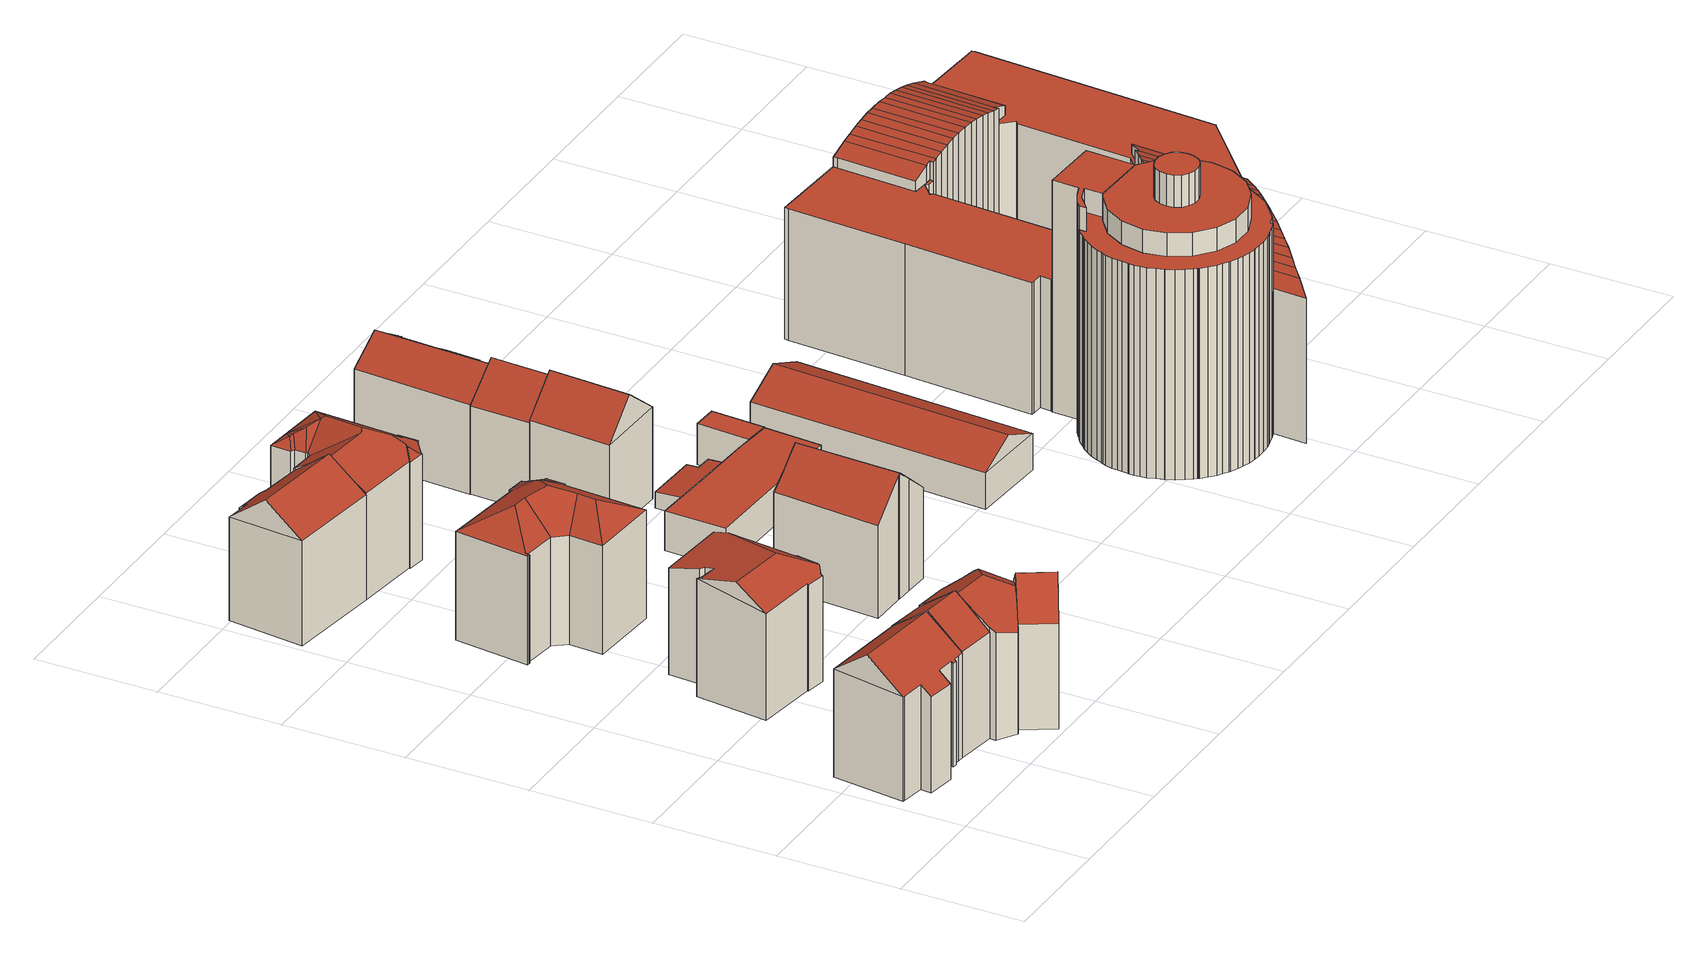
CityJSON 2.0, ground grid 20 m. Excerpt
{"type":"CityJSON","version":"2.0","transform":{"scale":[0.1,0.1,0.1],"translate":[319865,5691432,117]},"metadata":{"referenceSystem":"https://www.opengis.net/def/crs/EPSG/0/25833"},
"CityObjects":{
"building1":{"type":"Building","attributes":{"Dachtyp_tdc":"tdcFreeFormRoof","Gemeindeschluessel":14713000,"Dachneigung":37.42,"QualitaetDacherkennung":75,"Geometrietyp2DReferenz":"3000","function":"31001_9998","roofType":"5000","measuredHeight":22.14},"geometry":[{"type":"MultiSurface","lod":"2","boundaries":[[[0,1,2,3]],[[1,4,5,2]],[[4,6,7,5]],[[6,8,9,7]],[[8,10,11,9]],[[10,12,13,11]],[[12,14,15,13]],[[14,16,17,15]],[[16,18,19,17]],[[18,20,21,19]],[[20,22,23,21]],[[22,24,25,23]],[[24,26,27,25]],[[26,0,3,27]],[[28,8,6,29]],[[0,26,24,22,20,18,16,14,12,10,28,29,4,1]],[[10,8,28]],[[6,4,29]],[[3,2,5,7,9,11,13,15,17,19,21,23,25,27]]],"semantics":{"surfaces":[{"type":"WallSurface"},{"type":"RoofSurface"},{"type":"GroundSurface"}],"values":[0,0,0,0,0,0,0,0,0,0,0,0,0,0,1,1,0,0,2]}}]},
"building2":{"type":"Building","attributes":{"Gemeindeschluessel":14713000,"Geometrietyp2DReferenz":"3000","function":"31001_9998","roofType":"9999"},"children":["building2-1","building2-2","building2-3"]},
"building2-1":{"type":"BuildingPart","attributes":{"Dachtyp_tdc":"tdcGableRoof","Dachneigung":36.93,"QualitaetDacherkennung":74,"Geometrietyp2DReferenz":"3000","roofType":"3100","measuredHeight":22.49},"parents":["building2"],"geometry":[{"type":"MultiSurface","lod":"2","boundaries":[[[30,31,32,33]],[[31,34,35,32]],[[34,36,37,38,35]],[[39,40,41,42,43]],[[40,30,33,41]],[[44,36,34,31]],[[31,30,40,39,44]],[[33,32,35,38,45,46,42,41]],[[47,37,36,44]],[[45,38,37,47]],[[39,43,48,47,44]],[[43,42,46,48]],[[48,46,45,47]]],"semantics":{"surfaces":[{"type":"WallSurface"},{"type":"RoofSurface"},{"type":"GroundSurface"},{"type":"ClosureSurface"}],"values":[0,0,0,0,0,1,1,2,0,3,0,3,3]}}]},
"building2-2":{"type":"BuildingPart","attributes":{"Dachtyp_tdc":"tdcGableRoof","Dachneigung":36.91,"QualitaetDacherkennung":79,"Geometrietyp2DReferenz":"3000","roofType":"3100","measuredHeight":22.47},"parents":["building2"],"geometry":[{"type":"MultiSurface","lod":"2","boundaries":[[[49,50,9,11]],[[50,51,52,9]],[[51,53,54,52]],[[55,49,11,56]],[[55,57,58,59,49]],[[60,8,59,58,61,62]],[[51,60,62,53]],[[50,8,60,51]],[[49,59,8,50]],[[11,9,52,54,63,56]],[[56,63,64,55]],[[63,54,53,64]],[[61,58,57,65]],[[64,65,57,55]],[[53,62,61,65,64]]],"semantics":{"surfaces":[{"type":"WallSurface"},{"type":"RoofSurface"},{"type":"GroundSurface"},{"type":"ClosureSurface"}],"values":[0,0,0,0,1,1,0,0,0,2,3,3,0,3,3]}}]},
"building2-3":{"type":"BuildingPart","attributes":{"Dachtyp_tdc":"tdcFreeFormRoof","Dachneigung":31.94,"QualitaetDacherkennung":33,"Geometrietyp2DReferenz":"3000","roofType":"5000","measuredHeight":22.07},"parents":["building2"],"geometry":[{"type":"MultiSurface","lod":"2","boundaries":[[[66,67,55,56,68]],[[69,70,71,54,53,62]],[[70,72,73,71]],[[72,74,75,73]],[[74,76,77,75]],[[76,78,79,77]],[[78,80,81,79]],[[80,43,42,81]],[[37,82,83,38]],[[82,66,68,83]],[[48,43,80,84]],[[80,78,76,74,72,70,69,61,65,84]],[[65,57,67,66,82,37,47,48,84]],[[68,56,63,54,71,73,75,77,79,81,42,46,45,38,83]],[[57,55,67]],[[63,56,55,64]],[[64,55,57,65]],[[69,62,61]],[[63,64,53,54]],[[53,64,65,61,62]],[[46,42,43,48]],[[37,38,45,47]],[[47,45,46,48]]],"semantics":{"surfaces":[{"type":"WallSurface"},{"type":"RoofSurface"},{"type":"GroundSurface"},{"type":"ClosureSurface"}],"values":[0,0,0,0,0,0,0,0,0,0,1,1,1,2,0,3,3,0,3,3,3,3,3]}}]},
"building3":{"type":"Building","attributes":{"Dachtyp_tdc":"tdcFreeFormRoof","Gemeindeschluessel":14713000,"Dachneigung":14.51,"QualitaetDacherkennung":45,"Geometrietyp2DReferenz":"3000","function":"31001_9998","roofType":"5000","measuredHeight":21.21},"geometry":[{"type":"MultiSurface","lod":"2","boundaries":[[[85,86,87,88]],[[86,89,90,87]],[[89,91,92,90]],[[91,93,94,92]],[[93,95,96,94]],[[95,97,98,96]],[[97,99,100,98]],[[99,101,102,100]],[[101,103,104,102]],[[103,105,106,104]],[[105,107,108,106]],[[107,109,110,108]],[[109,111,112,110]],[[111,113,114,112]],[[113,115,116,114]],[[115,117,118,116]],[[117,85,88,118]],[[103,119,120,121,109,107,105]],[[120,119,101,99,97,95,93,91,89,86,122]],[[120,122,85,117,115,113,111,121]],[[103,101,119]],[[86,85,122]],[[111,109,121]],[[88,87,90,92,94,96,98,100,102,104,106,108,110,112,114,116,118]]],"semantics":{"surfaces":[{"type":"WallSurface"},{"type":"RoofSurface"},{"type":"GroundSurface"}],"values":[0,0,0,0,0,0,0,0,0,0,0,0,0,0,0,0,0,1,1,1,0,0,0,2]}}]},
"building4":{"type":"Building","attributes":{"Dachtyp_tdc":"tdcFreeFormRoof","Gemeindeschluessel":14713000,"Dachneigung":37.76,"QualitaetDacherkennung":55,"Geometrietyp2DReferenz":"3000","function":"31001_9998","roofType":"5000","measuredHeight":22.08},"geometry":[{"type":"MultiSurface","lod":"2","boundaries":[[[123,124,125,126]],[[124,127,128,125]],[[127,129,130,128]],[[129,131,132,130]],[[131,133,134,132]],[[133,135,136,134]],[[135,137,138,136]],[[137,139,140,138]],[[139,123,126,140]],[[123,141,142,124]],[[141,139,137,135,133,131,129,127,142]],[[127,124,142]],[[123,139,141]],[[126,125,128,130,132,134,136,138,140]]],"semantics":{"surfaces":[{"type":"WallSurface"},{"type":"RoofSurface"},{"type":"GroundSurface"}],"values":[0,0,0,0,0,0,0,0,0,1,1,0,0,2]}}]},
"building5":{"type":"Building","attributes":{"Dachtyp_tdc":"tdcFreeFormRoof","Gemeindeschluessel":14713000,"Dachneigung":29.07,"QualitaetDacherkennung":34,"Geometrietyp2DReferenz":"3000","function":"31001_9998","roofType":"5000","measuredHeight":22.16},"geometry":[{"type":"MultiSurface","lod":"2","boundaries":[[[143,144,145,146]],[[144,147,148,145]],[[147,149,150,148]],[[149,151,152,150]],[[151,153,154,152]],[[153,155,156,154]],[[155,157,158,156]],[[157,159,160,158]],[[159,161,162,160]],[[161,163,164,162]],[[163,165,166,164]],[[165,167,168,166]],[[167,169,170,168]],[[169,171,172,170]],[[171,173,174,172]],[[173,175,176,174]],[[175,143,146,176]],[[177,175,173]],[[178,179,180,181,177,173,171]],[[182,178,171,169]],[[183,182,169,167]],[[183,167,165]],[[184,185,186,179,178,182,183,165,163]],[[184,163,161]],[[185,184,161,159]],[[186,185,159,157]],[[187,188,180,179,186,157,155]],[[189,190,187,155,153]],[[191,189,153,151]],[[191,151,149]],[[190,189,191,149,147]],[[188,187,190,147,144]],[[181,180,188,144,143]],[[177,181,143,175]],[[146,145,148,150,152,154,156,158,160,162,164,166,168,170,172,174,176]]],"semantics":{"surfaces":[{"type":"WallSurface"},{"type":"RoofSurface"},{"type":"GroundSurface"}],"values":[0,0,0,0,0,0,0,0,0,0,0,0,0,0,0,0,0,1,1,1,1,1,1,1,1,1,1,1,1,1,1,1,1,1,2]}}]},
"building6":{"type":"Building","attributes":{"Dachtyp_tdc":"tdcFreeFormRoof","Gemeindeschluessel":14713000,"Dachneigung":32.17,"QualitaetDacherkennung":30,"Geometrietyp2DReferenz":"3000","function":"31001_9998","roofType":"5000","measuredHeight":21.97},"geometry":[{"type":"MultiSurface","lod":"2","boundaries":[[[192,193,194,195]],[[193,196,126,194]],[[196,197,140,126]],[[197,198,199,140]],[[198,200,201,199]],[[200,202,203,201]],[[202,204,205,203]],[[204,206,207,205]],[[206,208,209,207]],[[208,210,211,209]],[[210,212,213,211]],[[212,214,215,213]],[[214,216,217,215]],[[216,218,219,217]],[[218,220,221,219]],[[220,222,223,221]],[[222,224,225,223]],[[224,192,195,225]],[[226,224,222]],[[227,228,229,230,231,232,226,222,220]],[[227,220,218]],[[228,227,218,216]],[[229,228,216,214]],[[233,234,230,229,214,212]],[[212,235,233]],[[210,235,212]],[[210,236,235]],[[210,237,236]],[[210,238,237]],[[238,210,208]],[[238,208,206]],[[237,238,206,204]],[[236,237,204,202]],[[235,236,202,200]],[[239,234,233,235,200,198]],[[240,239,198,197]],[[240,197,196]],[[231,230,234,239,240,196,193]],[[232,231,193,192]],[[226,232,192,224]],[[195,194,126,140,199,201,203,205,207,209,211,213,215,217,219,221,223,225]]],"semantics":{"surfaces":[{"type":"WallSurface"},{"type":"RoofSurface"},{"type":"GroundSurface"}],"values":[0,0,0,0,0,0,0,0,0,0,0,0,0,0,0,0,0,0,1,1,1,1,1,1,1,1,1,1,1,1,1,1,1,1,1,1,0,1,1,1,2]}}]},
"building7":{"type":"Building","attributes":{"Dachtyp_tdc":"tdcFreeFormRoof","Gemeindeschluessel":14713000,"Dachneigung":40.47,"QualitaetDacherkennung":77,"Geometrietyp2DReferenz":"3000","function":"31001_9998","roofType":"5000","measuredHeight":20.8},"geometry":[{"type":"MultiSurface","lod":"2","boundaries":[[[241,242,243,244]],[[242,245,246,243]],[[245,247,248,246]],[[247,249,250,248]],[[249,251,252,250]],[[251,253,254,252]],[[253,255,256,254]],[[255,257,258,256]],[[257,259,260,258]],[[259,261,262,260]],[[261,263,264,262]],[[263,265,266,264]],[[265,267,268,266]],[[267,269,270,268]],[[269,271,272,270]],[[271,241,244,272]],[[263,261,259,257,255,253,251,249,273,274,269,267,265]],[[241,271,274,273,247,245,242]],[[249,247,273]],[[271,269,274]],[[244,243,246,248,250,252,254,256,258,260,262,264,266,268,270,272]]],"semantics":{"surfaces":[{"type":"WallSurface"},{"type":"RoofSurface"},{"type":"GroundSurface"}],"values":[0,0,0,0,0,0,0,0,0,0,0,0,0,0,0,0,1,1,0,0,2]}}]},
"building8":{"type":"Building","attributes":{"Dachtyp_tdc":"tdcFreeFormRoof","Gemeindeschluessel":14713000,"Dachneigung":39.32,"QualitaetDacherkennung":47,"Geometrietyp2DReferenz":"3000","function":"31001_9998","roofType":"5000","measuredHeight":20.59},"geometry":[{"type":"MultiSurface","lod":"2","boundaries":[[[275,276,277,278]],[[276,279,280,277]],[[279,281,282,280]],[[281,283,284,282]],[[283,285,286,284]],[[285,287,288,286]],[[287,289,290,288]],[[289,291,292,290]],[[291,275,278,292]],[[279,276,293,294,289,287,285,283,281]],[[294,293,275,291]],[[291,289,294]],[[276,275,293]],[[278,277,280,282,284,286,288,290,292]]],"semantics":{"surfaces":[{"type":"WallSurface"},{"type":"RoofSurface"},{"type":"GroundSurface"}],"values":[0,0,0,0,0,0,0,0,0,1,1,0,0,2]}}]},
"building9":{"type":"Building","attributes":{"Dachtyp_tdc":"tdcPolyFlatRoof","Gemeindeschluessel":14713000,"Dachneigung":0,"QualitaetDacherkennung":58,"Geometrietyp2DReferenz":"3000","function":"31001_9998","roofType":"1000","measuredHeight":6.59},"geometry":[{"type":"MultiSurface","lod":"2","boundaries":[[[295,296,297,298]],[[296,299,300,297]],[[299,301,302,300]],[[301,303,304,302]],[[303,305,306,304]],[[305,307,308,306]],[[307,295,298,308]],[[307,305,303,301,299,296,295]],[[298,297,300,302,304,306,308]]],"semantics":{"surfaces":[{"type":"WallSurface"},{"type":"RoofSurface"},{"type":"GroundSurface"}],"values":[0,0,0,0,0,0,0,1,2]}}]},
"building10":{"type":"Building","attributes":{"Dachtyp_tdc":"tdcFreeFormRoof","Gemeindeschluessel":14713000,"Dachneigung":39.95,"QualitaetDacherkennung":59,"Geometrietyp2DReferenz":"3000","function":"31001_9998","roofType":"5000","measuredHeight":19.7},"geometry":[{"type":"MultiSurface","lod":"2","boundaries":[[[309,310,311,312]],[[310,313,314,311]],[[313,315,316,314]],[[315,317,318,316]],[[317,319,320,318]],[[319,321,322,320]],[[321,323,324,322]],[[323,309,312,324]],[[315,313,325,326,323,321,319,317]],[[326,325,310,309]],[[313,310,325]],[[309,323,326]],[[312,311,314,316,318,320,322,324]]],"semantics":{"surfaces":[{"type":"WallSurface"},{"type":"RoofSurface"},{"type":"GroundSurface"}],"values":[0,0,0,0,0,0,0,0,1,1,0,0,2]}}]},
"building11":{"type":"Building","attributes":{"Dachtyp_tdc":"tdcPolyFlatRoof","Gemeindeschluessel":14713000,"Dachneigung":4.41,"QualitaetDacherkennung":83,"Geometrietyp2DReferenz":"3000","function":"31001_9998","roofType":"2100","measuredHeight":3.27},"geometry":[{"type":"MultiSurface","lod":"2","boundaries":[[[327,328,329,330]],[[328,331,332,329]],[[331,333,334,332]],[[333,335,336,334]],[[335,337,338,336]],[[337,327,330,338]],[[337,335,333,331,328,327]],[[330,329,332,334,336,338]]],"semantics":{"surfaces":[{"type":"WallSurface"},{"type":"RoofSurface"},{"type":"GroundSurface"}],"values":[0,0,0,0,0,0,1,2]}}]},
"building12":{"type":"Building","attributes":{"Dachtyp_tdc":"tdcFreeFormRoof","Gemeindeschluessel":14713000,"Dachneigung":33.19,"QualitaetDacherkennung":62,"Geometrietyp2DReferenz":"3000","function":"31001_9998","roofType":"5000","measuredHeight":18.57},"geometry":[{"type":"MultiSurface","lod":"2","boundaries":[[[339,340,341,342]],[[340,343,344,341]],[[343,345,346,344]],[[345,347,348,346]],[[347,349,350,348]],[[349,351,352,350]],[[351,353,354,352]],[[353,355,356,354]],[[355,357,358,356]],[[357,359,360,358]],[[359,361,362,360]],[[361,363,364,362]],[[363,365,366,364]],[[365,367,368,366]],[[367,339,342,368]],[[369,370,357,355]],[[365,363,361,359,370,369,353,351,349,347,345,343,340,339,367]],[[359,357,370]],[[355,353,369]],[[342,341,344,346,348,350,352,354,356,358,360,362,364,366,368]]],"semantics":{"surfaces":[{"type":"WallSurface"},{"type":"RoofSurface"},{"type":"GroundSurface"}],"values":[0,0,0,0,0,0,0,0,0,0,0,0,0,0,0,1,1,0,0,2]}}]},
"building13":{"type":"Building","attributes":{"Dachtyp_tdc":"tdcPolyFlatRoof","Gemeindeschluessel":14713000,"Dachneigung":0,"QualitaetDacherkennung":72,"Geometrietyp2DReferenz":"3000","function":"31001_9998","roofType":"1000","measuredHeight":6.79},"geometry":[{"type":"MultiSurface","lod":"2","boundaries":[[[371,372,373,374]],[[372,375,376,373]],[[375,377,378,376]],[[377,371,374,378]],[[377,375,372,371]],[[374,373,376,378]]],"semantics":{"surfaces":[{"type":"WallSurface"},{"type":"RoofSurface"},{"type":"GroundSurface"}],"values":[0,0,0,0,1,2]}}]},
"building14":{"type":"Building","attributes":{"name":"Deutsche Angestellten-Akademie","Dachtyp_tdc":"tdcGableRoof","Gemeindeschluessel":14713000,"Dachneigung":23.95,"QualitaetDacherkennung":71,"Geometrietyp2DReferenz":"3000","function":"31001_3021","roofType":"3100","measuredHeight":9.04},"geometry":[{"type":"MultiSurface","lod":"2","boundaries":[[[379,380,381,382]],[[380,383,384,381]],[[383,385,386,384]],[[385,379,382,386]],[[383,380,387]],[[379,385,388]],[[380,379,388,387]],[[385,383,387,388]],[[382,381,384,386]]],"semantics":{"surfaces":[{"type":"WallSurface"},{"type":"RoofSurface"},{"type":"GroundSurface"}],"values":[0,0,0,0,0,0,1,1,2]}}]},
"building15":{"type":"Building","attributes":{"name":"Center Torgauer Platz","Gemeindeschluessel":14713000,"QualitaetDacherkennung":100,"Geometrietyp2DReferenz":"3000","function":"31001_2052","roofType":"9999"},"children":["building15-1","building15-2","building15-3","building15-4","building15-5","building15-6","building15-7","building15-8"]},
"building15-1":{"type":"BuildingPart","attributes":{"Dachtyp_tdc":"tdcBarrelRoof","Dachneigung":22.73,"QualitaetDacherkennung":100,"Geometrietyp2DReferenz":"3000","roofType":"3900","measuredHeight":26.75},"parents":["building15"],"geometry":[{"type":"MultiSurface","lod":"2","boundaries":[[[389,390,391,392]],[[390,393,394,391]],[[393,395,396,397,398,394]],[[399,400,401,402,403,404,405,406]],[[407,408,409,410,411,412]],[[408,413,414,409]],[[413,415,416,414]],[[415,417,418,416]],[[417,419,420,418]],[[419,421,422,420]],[[421,423,424,422]],[[423,425,426,424]],[[425,427,428,426]],[[427,429,430,428]],[[429,431,432,430]],[[431,433,434,432]],[[433,435,436,434]],[[435,437,438,436]],[[437,439,440,438]],[[439,441,442,443,440]],[[444,445,446,447]],[[445,448,449,446]],[[448,450,451,452,449]],[[453,454,455,456,457]],[[454,458,459,455]],[[458,460,461,459]],[[460,462,463,461]],[[462,464,465,463]],[[464,466,467,465]],[[466,468,469,467]],[[468,470,471,469]],[[470,472,473,471]],[[472,474,475,473]],[[474,476,477,475]],[[476,389,392,477]],[[445,444,478,441,439,437,435]],[[408,407,479,400]],[[480,450,448,433,431,464,462,460,458]],[[448,445,435,433]],[[458,454,453,481,482,480]],[[413,408,400,399,395,393]],[[393,390,415,413]],[[429,427,468,466]],[[466,464,431,429]],[[417,415,390,389]],[[389,476,419,417]],[[425,423,472,470]],[[470,468,427,425]],[[421,419,476,474]],[[474,472,423,421]],[[392,391,394,398,404,403,483,410,409,414,416,418,420,422,424,426,428,430,432,434,436,438,440,443,447,446,449,452,484,485,486,456,455,459,461,463,465,467,469,471,473,475,477]],[[404,398,397,405]],[[406,396,395,399]],[[406,405,397,396]],[[479,483,403,402,487,488,401,400]],[[402,401,488,487]],[[410,483,479,407,412,488,487,411]],[[412,411,487,488]],[[447,443,442,489,478,444]],[[442,441,478,489]],[[490,484,452,451]],[[480,490,451,450]],[[491,485,484,490]],[[490,480,482,491]],[[492,486,485,491]],[[491,482,481,492]],[[456,486,492,457]],[[457,492,481,453]]],"semantics":{"surfaces":[{"type":"WallSurface"},{"type":"RoofSurface"},{"type":"GroundSurface"},{"type":"ClosureSurface"}],"values":[0,0,0,0,0,0,0,0,0,0,0,0,0,0,0,0,0,0,0,0,0,0,0,0,0,0,0,0,0,0,0,0,0,0,0,1,1,1,1,1,1,1,1,1,1,1,1,1,1,1,2,0,0,3,0,3,0,3,0,3,0,3,0,3,0,3,0,3]}}]},
"building15-2":{"type":"BuildingPart","attributes":{"Dachtyp_tdc":"tdcPolyFlatRoof","Dachneigung":0,"QualitaetDacherkennung":100,"Geometrietyp2DReferenz":"3000","roofType":"1000","measuredHeight":22.01},"parents":["building15"],"geometry":[{"type":"MultiSurface","lod":"2","boundaries":[[[493,412,411,494]],[[396,495,496,397]],[[495,497,498,496]],[[497,499,500,498]],[[499,501,502,500]],[[501,503,504,505,502]],[[506,507,508,509,510]],[[507,511,512,508]],[[511,513,514,512]],[[513,515,516,514]],[[515,493,494,516]],[[515,513,511,507,506,517,518,519,520,503,501,499,497,495,396,406,401,488,412,493]],[[494,411,487,402,405,397,496,498,500,502,505,521,522,523,509,508,512,514,516]],[[487,411,412,488]],[[405,402,401,406]],[[402,487,488,401]],[[397,405,406,396]],[[521,505,504,524]],[[524,504,503,520]],[[522,521,524,525,526]],[[526,525,519,518]],[[525,524,520,519]],[[523,522,526,527]],[[527,526,518,517]],[[509,523,527,510]],[[510,527,517,506]]],"semantics":{"surfaces":[{"type":"WallSurface"},{"type":"RoofSurface"},{"type":"GroundSurface"},{"type":"ClosureSurface"}],"values":[0,0,0,0,0,0,0,0,0,0,0,1,2,3,3,3,3,0,3,0,3,3,0,3,0,3]}}]},
"building15-3":{"type":"BuildingPart","attributes":{"Dachtyp_tdc":"tdcBarrelRoof","Dachneigung":22.77,"QualitaetDacherkennung":100,"Geometrietyp2DReferenz":"3000","roofType":"3900","measuredHeight":26.18},"parents":["building15"],"geometry":[{"type":"MultiSurface","lod":"2","boundaries":[[[528,529,530,531]],[[529,532,533,530]],[[532,534,535,533]],[[534,536,506,510,535]],[[537,538,520,524,525,519]],[[539,540,541,504,503]],[[540,542,543,541]],[[542,544,545,543]],[[544,546,547,545]],[[546,548,549,547]],[[548,550,551,549]],[[550,552,553,551]],[[552,554,555,553]],[[554,556,557,555]],[[556,558,559,557]],[[558,560,561,559]],[[560,562,563,564,561]],[[565,566,567,568,569]],[[566,570,571,567]],[[570,572,573,571]],[[572,574,575,573]],[[574,576,577,575]],[[576,578,579,577]],[[578,580,581,579]],[[580,582,583,581]],[[582,584,585,583]],[[584,528,531,585]],[[566,565,586,587,588]],[[537,589,590,536,534]],[[560,558,572,570]],[[570,566,588,591,562,560]],[[540,539,538,537,534,532]],[[532,529,542,540]],[[556,554,576,574]],[[574,572,558,556]],[[544,542,529,528]],[[528,584,546,544]],[[552,550,580,578]],[[578,576,554,552]],[[548,546,584,582]],[[582,580,550,548]],[[531,530,533,535,510,527,526,525,524,504,541,543,545,547,549,551,553,555,557,559,561,564,592,593,594,595,568,567,571,573,575,577,579,581,583,585]],[[517,506,536,590]],[[517,527,510,506]],[[518,517,590,589]],[[518,526,527,517]],[[519,518,526,518,589,537]],[[525,526,518,519]],[[503,520,538,539]],[[503,504,524,520]],[[596,563,562,591]],[[596,592,564,563]],[[588,597,596,591]],[[597,593,592,596]],[[587,598,597,588]],[[598,594,593,597]],[[599,598,587,586]],[[599,595,594,598]],[[569,599,586,565]],[[569,568,595,599]]],"semantics":{"surfaces":[{"type":"WallSurface"},{"type":"RoofSurface"},{"type":"GroundSurface"},{"type":"ClosureSurface"}],"values":[0,0,0,0,0,0,0,0,0,0,0,0,0,0,0,0,0,0,0,0,0,0,0,0,0,0,0,1,1,1,1,1,1,1,1,1,1,1,1,1,1,2,0,3,0,3,0,3,0,3,0,3,0,3,0,3,0,3,0,3]}}]},
"building15-4":{"type":"BuildingPart","attributes":{"Dachtyp_tdc":"tdcPolyFlatRoof","Dachneigung":0,"QualitaetDacherkennung":100,"Geometrietyp2DReferenz":"3000","roofType":"1000","measuredHeight":34.82},"parents":["building15"],"geometry":[{"type":"MultiSurface","lod":"2","boundaries":[[[600,601,602,603]],[[601,604,605,602]],[[604,606,607,605]],[[606,608,609,607]],[[608,610,611,609]],[[610,612,613,611]],[[612,614,615,613]],[[614,616,617,615]],[[616,618,619,617]],[[618,620,621,619]],[[620,622,623,621]],[[622,624,625,623]],[[624,626,627,625]],[[626,628,629,627]],[[628,630,631,629]],[[630,632,633,631]],[[632,634,635,633]],[[634,636,637,635]],[[636,638,639,637]],[[638,640,641,639]],[[640,642,643,641]],[[642,644,645,643]],[[644,646,647,645]],[[646,648,649,647]],[[648,650,651,649]],[[650,652,653,651]],[[652,654,655,656,653]],[[657,658,659,660]],[[661,662,663,664,665,666]],[[662,667,668,663]],[[667,669,453,457,668]],[[670,671,672,673]],[[671,674,675,672]],[[674,676,677,675]],[[676,678,679,677]],[[678,680,489,679]],[[680,681,442,489]],[[681,682,683,442]],[[682,684,685,683]],[[684,686,687,685]],[[686,688,689,687]],[[688,690,691,689]],[[690,692,693,691]],[[692,694,695,693]],[[694,696,697,695]],[[696,698,699,697]],[[698,700,701,699]],[[700,702,703,701]],[[702,704,705,703]],[[704,706,707,705]],[[706,708,709,707]],[[708,710,711,709]],[[710,712,713,711]],[[712,714,715,713]],[[714,716,717,715]],[[716,718,719,717]],[[718,600,603,719]],[[603,602,605,607,609,611,613,615,617,619,621,623,625,627,629,631,633,635,637,639,641,643,645,647,649,651,653,656,720,721,660,659,722,664,663,668,457,492,491,490,451,673,672,675,677,679,489,442,683,685,687,689,691,693,695,697,699,701,703,705,707,709,711,713,715,717,719]],[[720,656,655,723]],[[723,655,654,724]],[[721,720,723,725]],[[725,723,724,726]],[[660,721,725,727,728,657]],[[727,725,726,728]],[[722,659,658,729,730,731,732,733,734,735]],[[730,735,734,731]],[[731,734,733,732]],[[664,722,735,665]],[[666,730,729,661]],[[666,665,735,730]],[[481,453,669,736]],[[481,492,457,453]],[[482,481,736,737]],[[482,491,492,481]],[[673,451,450,480,482,737,670]],[[451,490,480,450]],[[480,490,491,482]],[[654,652,650,648,646,644,642,640,638,636,634,632,630,628,626,624,622,620,618,616,614,612,610,608,606,604,601,600,718,716,714,712,710,708,706,704,702,700,698,696,694,692,690,688,686,684,682,681,680,678,676,674,671,670,737,736,669,667,662,661,729,658,657,728,726,724],[738,739,740,741,742,743,744,745,746,747,748,749,750,751,752,753,754]],[[738,754,753,752,751,750,749,748,747,746,745,744,743,742,741,740,739]]],"semantics":{"surfaces":[{"type":"WallSurface"},{"type":"GroundSurface"},{"type":"ClosureSurface"},{"type":"RoofSurface"}],"values":[0,0,0,0,0,0,0,0,0,0,0,0,0,0,0,0,0,0,0,0,0,0,0,0,0,0,0,0,0,0,0,0,0,0,0,0,0,0,0,0,0,0,0,0,0,0,0,0,0,0,0,0,0,0,0,0,0,1,0,2,0,2,0,2,0,2,2,0,0,2,0,2,0,2,0,2,2,3,2]}}]},
"building15-5":{"type":"BuildingPart","attributes":{"Dachtyp_tdc":"tdcPolyFlatRoof","Dachneigung":0,"QualitaetDacherkennung":100,"Geometrietyp2DReferenz":"3000","roofType":"1000","measuredHeight":3.87},"parents":["building15"],"geometry":[{"type":"MultiSurface","lod":"2","boundaries":[[[755,756,744,743]],[[756,757,745,744]],[[757,758,746,745]],[[758,759,747,746]],[[759,760,748,747]],[[760,761,749,748]],[[761,762,750,749]],[[762,763,751,750]],[[763,764,752,751]],[[764,765,753,752]],[[765,766,754,753]],[[766,767,738,754]],[[768,769,740,739]],[[769,770,741,740]],[[770,771,742,741]],[[771,755,743,742]],[[767,768,739,738]],[[765,764,763,762,761,760,759,758,757,756,755,771,770,769,768,767,766],[772,773,774,775,776,777,778,779,780,781,782,783,784,785,786,787,788,789]],[[772,789,788,787,786,785,784,783,782,781,780,779,778,777,776,775,774,773]],[[744,745,746,747,748,749,750,751,752,753,754,738,739,740,741,742,743]]],"semantics":{"surfaces":[{"type":"WallSurface"},{"type":"ClosureSurface"},{"type":"RoofSurface"}],"values":[0,0,0,0,0,0,0,0,0,0,0,0,0,0,0,0,1,2,1,1]}}]},
"building15-6":{"type":"BuildingPart","attributes":{"Dachtyp_tdc":"tdcPolyFlatRoof","Dachneigung":0,"QualitaetDacherkennung":100,"Geometrietyp2DReferenz":"3000","roofType":"1000","measuredHeight":38.37},"parents":["building15"],"geometry":[{"type":"MultiSurface","lod":"2","boundaries":[[[767,790,728,727,791,738]],[[792,793,794,655,654]],[[793,795,796,794]],[[795,797,798,796]],[[797,799,800,798]],[[799,801,802,803,804,800]],[[805,801,799,797,795,793,792,806,807,790,767,768,808]],[[809,810,791,727,725,723,655,794,796,798,800,804,811]],[[810,809,812,733,732,813,808,768,739]],[[812,813,732,733]],[[791,810,739,738]],[[767,738,739,768]],[[726,728,790,807]],[[725,727,728,726]],[[724,726,807,806]],[[724,723,725,726]],[[654,724,806,792]],[[654,655,723,724]],[[811,804,803,814]],[[815,802,801,805]],[[803,802,815,814]],[[809,811,814,812]],[[813,815,805,808]],[[814,815,813,812]]],"semantics":{"surfaces":[{"type":"WallSurface"},{"type":"RoofSurface"},{"type":"GroundSurface"},{"type":"ClosureSurface"}],"values":[0,0,0,0,0,0,1,2,0,3,0,3,0,3,0,3,0,3,0,0,3,0,0,3]}}]},
"building15-7":{"type":"BuildingPart","attributes":{"Dachtyp_tdc":"tdcPolyFlatRoof","Dachneigung":0,"QualitaetDacherkennung":100,"Geometrietyp2DReferenz":"3000","roofType":"1000","measuredHeight":5.31},"parents":["building15"],"geometry":[{"type":"MultiSurface","lod":"2","boundaries":[[[816,817,781,780]],[[817,818,782,781]],[[818,819,783,782]],[[819,820,784,783]],[[820,821,785,784]],[[821,822,786,785]],[[822,823,787,786]],[[823,824,788,787]],[[824,825,789,788]],[[825,826,772,789]],[[826,827,773,772]],[[827,828,774,773]],[[828,829,775,774]],[[829,830,776,775]],[[830,831,777,776]],[[831,832,778,777]],[[832,833,779,778]],[[833,816,780,779]],[[833,832,831,830,829,828,827,826,825,824,823,822,821,820,819,818,817,816]],[[788,789,772,773,774,775,776,777,778,779,780,781,782,783,784,785,786,787]]],"semantics":{"surfaces":[{"type":"WallSurface"},{"type":"RoofSurface"},{"type":"ClosureSurface"}],"values":[0,0,0,0,0,0,0,0,0,0,0,0,0,0,0,0,0,0,1,2]}}]},
"building15-8":{"type":"BuildingPart","attributes":{"Dachtyp_tdc":"tdcPolyFlatRoof","Dachneigung":0,"QualitaetDacherkennung":100,"Geometrietyp2DReferenz":"3000","roofType":"1000","measuredHeight":21.83},"parents":["building15"],"geometry":[{"type":"MultiSurface","lod":"2","boundaries":[[[834,835,836,837]],[[835,838,839,836]],[[838,840,841,839]],[[840,842,843,841]],[[842,844,845,843]],[[844,846,847,845]],[[846,569,568,848,847]],[[563,849,850,851,564]],[[849,852,853,850]],[[852,854,855,853]],[[854,856,857,855]],[[856,666,665,857]],[[730,731,734,735]],[[802,834,837,803]],[[802,815,813,732,731,730,666,856,854,852,849,563,596,597,598,599,569,846,844,842,840,838,835,834]],[[837,836,839,841,843,845,847,848,858,859,860,851,850,853,855,857,665,735,734,733,812,814,803]],[[858,848,568,595]],[[568,569,599,595]],[[859,858,595,594]],[[595,599,598,594]],[[860,859,594,593,592]],[[592,593,597,596]],[[593,594,598,597]],[[851,860,592,564]],[[592,596,563,564]],[[735,665,666,730]],[[733,734,731,732]],[[812,733,732,813]],[[814,812,813,815]],[[803,814,815,802]]],"semantics":{"surfaces":[{"type":"WallSurface"},{"type":"RoofSurface"},{"type":"GroundSurface"},{"type":"ClosureSurface"}],"values":[0,0,0,0,0,0,0,0,0,0,0,0,0,0,1,2,0,3,0,3,0,3,3,0,3,3,3,3,3,3]}}]}
},
"vertices":[
[63,105,179],[24,110,179],[24,110,6],[63,105,6],[21,111,179],[21,111,6],[36,231,185],[36,231,6],[184,213,185],[184,213,6],[169,93,180],[169,93,6],[159,94,180],[159,94,6],[149,95,179],[149,95,6],[148,92,177],[148,92,6],[140,93,177],[140,93,6],[140,96,180],[140,96,6],[111,100,179],[111,100,6],[108,80,164],[108,80,6],[61,87,165],[61,87,6],[177,155,228],[28,173,228],
[412,69,185],[359,39,231],[359,39,6],[412,69,6],[306,9,181],[306,9,6],[276,59,181],[276,59,178],[276,59,6],[382,122,184],[413,70,184],[413,70,6],[382,122,6],[382,122,180],[328,90,231],[328,90,6],[335,95,6],[328,90,201],[335,95,205],
[169,93,182],[184,213,182],[184,215,182],[184,215,6],[252,206,182],[252,206,6],[236,84,182],[236,84,6],[242,128,218],[244,144,231],[176,153,231],[184,215,184],[250,190,196],[252,206,183],[244,142,6],[244,142,182],[244,142,227],
[235,74,184],[236,84,190],[235,74,6],[252,206,185],[307,200,185],[307,200,6],[311,196,187],[311,196,6],[334,180,195],[334,180,6],[352,170,201],[352,170,6],[355,167,202],[355,167,6],[356,166,203],[356,166,6],[266,54,174],[266,54,6],[309,134,227],
[131,390,184],[146,510,202],[146,510,7],[131,390,7],[151,509,202],[151,509,7],[152,505,203],[152,505,7],[182,501,203],[182,501,7],[184,517,199],[184,517,7],[179,523,197],[179,523,7],[182,574,184],[182,574,7],[304,566,182],[304,566,7],[294,428,185],[294,428,7],[297,428,184],[297,428,7],[295,393,182],[295,393,7],[292,393,184],[292,393,7],[267,373,184],[267,373,7],[267,370,182],[267,370,7],[233,375,183],[233,375,7],[233,377,184],[233,377,7],[302,540,189],[238,430,219],[279,382,191],[138,442,219],
[168,1056,181],[10,1076,181],[10,1076,7],[168,1056,7],[25,1202,179],[25,1202,7],[30,1201,179],[30,1201,7],[70,1196,179],[70,1196,7],[71,1210,168],[71,1210,7],[120,1203,168],[120,1203,7],[119,1190,179],[119,1190,7],[183,1181,179],[183,1181,7],[175,1119,228],[17,1139,228],
[193,741,186],[176,762,186],[176,762,6],[193,741,6],[119,769,186],[119,769,6],[119,766,186],[119,766,6],[118,766,186],[118,766,6],[113,766,186],[113,766,6],[128,890,186],[128,890,6],[268,873,186],[268,873,6],[268,877,186],[268,877,6],[299,873,186],[299,873,6],[299,870,186],[299,870,6],[319,846,186],[319,846,6],[321,846,186],[321,846,6],[320,814,186],[320,814,6],[317,814,186],[317,814,6],[309,677,186],[309,677,6],[189,685,186],[189,685,6],[252,729,219],[295,838,199],[279,833,208],[241,801,228],[254,760,219],[299,836,198],[317,842,189],[293,868,189],[286,854,197],[287,848,199],[181,823,220],[207,820,220],[117,769,188],[117,772,188],[118,767,187],
[276,1041,183],[276,1043,183],[276,1043,7],[276,1041,7],[168,1056,183],[183,1181,183],[227,1177,183],[227,1177,7],[232,1184,183],[232,1184,7],[230,1186,183],[230,1186,7],[230,1204,183],[230,1204,7],[224,1207,183],[224,1207,7],[226,1240,183],[226,1240,7],[266,1236,183],[266,1236,7],[341,1229,183],[341,1229,7],[335,1093,183],[335,1093,7],[337,1093,183],[337,1093,7],[336,1060,183],[336,1060,7],[334,1060,183],[334,1060,7],[305,1039,183],[305,1039,7],[305,1037,183],[305,1037,7],[302,1041,185],[333,1063,184],[315,1073,196],[313,1072,196],[294,1081,208],[300,1061,196],[297,1057,195],[292,1186,212],[267,1114,226],[289,1193,208],[264,1203,203],[251,1217,195],[244,1219,194],[256,1110,223],[175,1119,222],
[521,381,211],[462,383,160],[462,383,7],[521,381,7],[473,557,163],[473,557,7],[501,555,187],[501,555,7],[600,551,158],[600,551,7],[596,501,159],[596,501,7],[595,484,159],[595,484,7],[612,484,145],[612,484,7],[613,483,144],[613,483,7],[610,434,145],[610,434,7],[592,435,160],[592,435,7],[589,385,161],[589,385,7],[593,385,158],[593,385,7],[592,378,158],[592,378,7],[553,380,192],[553,380,7],[525,381,214],[525,381,7],[533,554,215],[526,381,215],
[500,966,157],[619,959,161],[619,959,7],[500,966,7],[617,920,160],[617,920,7],[632,919,148],[632,919,7],[629,863,148],[629,863,7],[614,864,159],[614,864,7],[613,830,159],[613,830,7],[612,826,159],[612,826,7],[491,832,156],[491,832,7],[556,963,212],[548,829,212],
[765,725,73],[759,631,73],[759,631,7],[765,725,7],[486,641,73],[486,641,7],[490,742,73],[490,742,7],[588,736,73],[588,736,7],[704,731,73],[704,731,7],[723,729,73],[723,729,7],
[500,966,153],[504,1064,152],[504,1064,6],[500,966,6],[625,1058,151],[625,1058,6],[623,1025,151],[623,1025,6],[639,1023,138],[639,1023,6],[636,974,138],[636,974,6],[620,974,151],[620,974,6],[619,959,152],[619,959,6],[563,1061,203],[558,963,203],
[588,736,39],[592,811,33],[592,811,6],[588,736,6],[681,807,33],[681,807,6],[680,787,35],[680,787,6],[706,785,35],[706,785,6],[704,731,39],[704,731,6],
[631,1184,150],[647,1184,140],[647,1184,5],[631,1184,5],[651,1180,137],[651,1180,5],[649,1128,137],[649,1128,5],[644,1122,140],[644,1122,5],[628,1123,150],[628,1123,5],[625,1061,150],[625,1061,5],[625,1058,150],[625,1058,5],[504,1064,154],[504,1064,5],[515,1257,155],[515,1257,5],[604,1253,170],[604,1253,5],[637,1251,149],[637,1251,5],[637,1249,149],[637,1249,5],[637,1244,149],[637,1244,5],[634,1244,150],[634,1244,5],[563,1061,191],[573,1254,191],
[770,813,74],[765,725,74],[765,725,6],[770,813,6],[723,729,74],[723,729,6],[729,815,74],[729,815,6],
[799,386,72],[822,778,72],[822,778,12],[799,386,12],[952,771,73],[952,771,12],[929,378,73],[929,378,12],[886,775,103],[863,382,103],
[1375,429,271],[1393,445,268],[1393,445,8],[1375,429,8],[1408,458,264],[1408,458,8],[1425,473,260],[1425,473,231],[1425,473,11],[1425,473,8],[1425,466,260],[1426,467,259],[1426,467,231],[1426,467,11],[1426,467,8],[1425,466,8],[1425,466,11],[1425,466,231],[1446,303,247],[1415,275,259],[1415,275,8],[1446,303,8],[1446,303,11],[1446,303,231],[1400,261,263],[1400,261,8],[1382,246,268],[1382,246,8],[1367,232,271],[1367,232,8],[1348,216,274],[1348,216,8],[1333,202,275],[1333,202,8],[1314,185,276],[1314,185,8],[1298,171,275],[1298,171,8],[1280,155,274],[1280,155,8],[1265,141,271],[1265,141,8],[1246,125,268],[1246,125,8],[1231,112,264],[1231,112,8],[1213,96,259],[1213,96,8],[1184,70,248],[1184,70,8],[1187,125,248],[1187,125,8],[1185,124,247],[1185,124,9],[1185,124,8],[1193,261,247],[1224,289,259],[1224,289,8],[1193,261,8],[1239,302,263],[1239,302,8],[1252,313,267],[1252,313,9],[1252,313,8],[1233,346,261],[1235,343,262],[1235,343,8],[1233,346,8],[1233,346,9],[1241,336,263],[1241,336,8],[1243,333,264],[1243,333,8],[1252,319,267],[1252,319,8],[1257,324,268],[1257,324,8],[1273,338,271],[1273,338,8],[1291,354,274],[1291,354,8],[1306,368,275],[1306,368,8],[1325,385,276],[1325,385,8],[1341,399,275],[1341,399,8],[1360,415,274],[1360,415,8],[1185,128,247],[1457,495,247],[1241,332,263],[1231,344,260],[1236,339,262],[1457,495,8],[1241,332,8],[1236,339,8],[1231,344,8],[1457,495,11],[1457,495,231],[1185,128,9],[1241,332,9],[1236,339,9],[1231,344,9],
[1583,425,231],[1583,425,11],[1445,491,231],[1445,491,11],[1456,679,231],[1456,679,11],[1461,684,231],[1461,684,11],[1443,704,231],[1443,704,11],[1438,700,231],[1438,700,14],[1438,700,11],[1477,841,231],[1607,833,231],[1607,833,11],[1477,841,11],[1477,841,14],[1609,833,231],[1609,833,11],[1609,828,231],[1609,828,11],[1585,426,231],[1585,426,11],[1476,835,231],[1469,706,231],[1439,708,231],[1438,708,231],[1438,708,11],[1469,706,11],[1476,835,11],[1438,708,14],[1439,708,14],[1469,706,14],[1476,835,14],
[1399,846,271],[1416,845,268],[1416,845,14],[1399,846,14],[1430,844,264],[1430,844,14],[1447,843,259],[1447,843,14],[1477,841,247],[1439,708,259],[1438,708,260],[1438,700,260],[1424,700,263],[1424,700,14],[1408,701,268],[1408,701,14],[1394,702,271],[1394,702,14],[1376,703,274],[1376,703,14],[1362,704,275],[1362,704,14],[1344,705,276],[1344,705,14],[1327,706,275],[1327,706,14],[1311,707,274],[1311,707,14],[1296,708,271],[1296,708,14],[1279,709,268],[1279,709,14],[1265,710,264],[1265,710,14],[1257,710,262],[1257,710,231],[1257,710,14],[1226,856,247],[1256,854,259],[1256,854,14],[1226,856,14],[1226,856,231],[1271,853,263],[1271,853,14],[1287,852,268],[1287,852,14],[1302,851,271],[1302,851,14],[1319,850,274],[1319,850,14],[1333,849,275],[1333,849,14],[1352,848,276],[1352,848,14],[1368,847,275],[1368,847,14],[1384,847,274],[1384,847,14],[1226,849,247],[1219,719,247],[1249,717,259],[1469,706,247],[1476,835,247],[1258,717,262],[1258,717,14],[1249,717,14],[1219,719,14],[1226,849,14],[1258,717,231],[1249,717,231],[1219,719,231],[1226,849,231],
[1022,161,357],[1018,165,357],[1018,165,9],[1022,161,9],[1011,175,357],[1011,175,9],[1004,187,357],[1004,187,9],[998,200,357],[998,200,9],[998,201,357],[998,201,9],[994,213,357],[994,213,9],[990,226,357],[990,226,9],[989,236,357],[989,236,9],[988,245,357],[988,245,9],[988,253,357],[988,253,9],[988,255,357],[988,255,9],[989,265,357],[989,265,9],[990,273,357],[990,273,9],[991,282,357],[991,282,9],[994,294,357],[994,294,9],[996,299,357],[996,299,9],[997,302,357],[997,302,9],[998,303,357],[998,303,9],[1001,312,357],[1001,312,9],[1007,324,357],[1007,324,9],[1014,334,357],[1014,334,9],[1020,342,357],[1020,342,9],[1021,343,357],[1021,343,9],[1023,345,357],[1023,345,9],[1027,349,357],[1027,349,9],[1036,358,357],[1036,358,9],[1041,362,357],[1041,362,12],[1041,362,9],[1108,386,357],[1156,386,357],[1156,386,9],[1108,386,9],[1206,370,357],[1206,369,357],[1206,369,9],[1206,370,9],[1206,370,13],[1206,370,231],[1220,358,357],[1220,358,9],[1233,346,357],[1260,298,357],[1268,251,357],[1268,251,9],[1260,298,9],[1260,205,357],[1260,205,9],[1236,164,357],[1236,164,9],[1200,133,357],[1200,133,9],[1185,128,357],[1185,124,357],[1174,120,357],[1174,120,9],[1160,116,357],[1160,116,9],[1156,115,357],[1156,115,9],[1147,113,357],[1147,113,9],[1133,112,357],[1133,112,9],[1119,112,357],[1119,112,9],[1109,113,357],[1109,113,9],[1108,113,357],[1108,113,9],[1107,113,357],[1107,113,9],[1096,115,357],[1096,115,9],[1083,119,357],[1083,119,9],[1074,122,357],[1074,122,9],[1062,128,357],[1062,128,9],[1060,129,357],[1060,129,9],[1051,135,357],[1051,135,9],[1043,140,357],[1043,140,9],[1033,149,357],[1033,149,9],[1024,158,357],[1024,158,9],[1023,159,357],[1023,159,9],[1041,350,9],[1064,370,9],[1200,370,9],[1041,350,12],[1041,350,357],[1064,370,12],[1064,370,357],[1089,379,12],[1089,379,357],[1200,370,357],[1200,370,231],[1199,370,231],[1183,376,231],[1183,376,13],[1199,370,13],[1200,370,13],[1231,344,357],[1236,339,357],[1088,348,357],[1182,345,357],[1214,320,357],[1232,288,357],[1239,251,357],[1232,215,357],[1214,183,357],[1185,159,357],[1150,146,357],[1113,146,357],[1079,159,357],[1050,183,357],[1032,215,357],[1025,251,357],[1032,288,357],[1050,320,357],[1079,344,357],
[1232,215,396],[1214,183,396],[1185,159,396],[1150,146,396],[1113,146,396],[1079,159,396],[1050,183,396],[1032,215,396],[1025,251,396],[1032,288,396],[1050,320,396],[1079,344,396],[1088,348,396],[1182,345,396],[1214,320,396],[1232,288,396],[1239,251,396],[1106,273,396],[1115,280,396],[1126,284,396],[1138,284,396],[1149,280,396],[1158,273,396],[1163,263,396],[1165,251,396],[1163,240,396],[1158,230,396],[1149,223,396],[1138,219,396],[1126,219,396],[1115,223,396],[1106,230,396],[1101,240,396],[1099,251,396],[1101,263,396],
[1089,379,396],[1088,348,12],[1041,362,396],[1044,365,396],[1044,365,12],[1053,371,396],[1053,371,12],[1069,380,396],[1069,380,12],[1086,386,396],[1086,386,12],[1088,430,396],[1088,430,231],[1088,430,13],[1088,430,12],[1091,430,396],[1041,350,396],[1064,370,396],[1185,426,396],[1185,426,12],[1182,345,12],[1091,430,12],[1185,426,13],[1185,426,231],[1091,430,13],[1091,430,231],
[1163,240,449],[1158,230,449],[1149,223,449],[1138,219,449],[1126,219,449],[1115,223,449],[1106,230,449],[1101,240,449],[1099,251,449],[1101,263,449],[1106,273,449],[1115,280,449],[1126,284,449],[1138,284,449],[1149,280,449],[1158,273,449],[1163,263,449],[1165,251,449],
[1088,432,231],[1090,450,231],[1090,450,13],[1088,432,13],[1072,451,231],[1072,451,13],[1067,451,231],[1067,451,13],[1080,663,231],[1080,663,13],[1091,857,231],[1091,857,13],[1091,864,231],[1091,864,13],[1226,856,13],[1245,711,231],[1245,711,13],[1257,710,13],[1241,716,231],[1241,716,13],[1221,698,231],[1221,698,13],[1225,693,231],[1225,693,13],[1226,849,13],[1219,719,13],[1258,717,13]
]}
